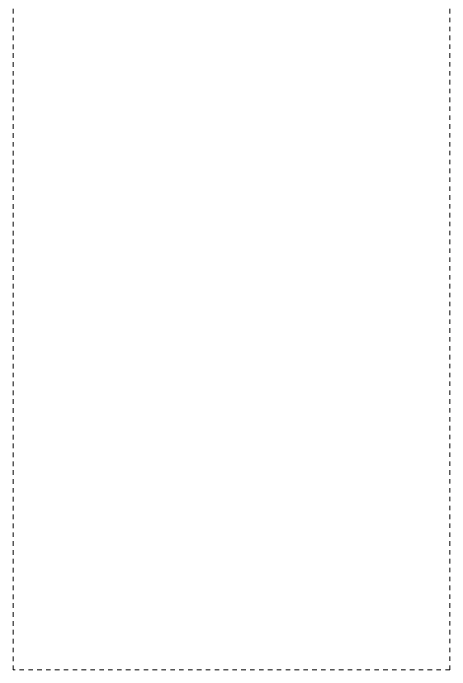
# Model space of a CAD drawing. Header units: inches. Extents: x -13 to 609, y -6 to 131.
# Drawn here: x 77.07 to 86.92, y 19.03 to 33.84 of the extents above; entities that cross this region are included whole.
import ezdxf

# ---------------------------------------------------------------- set-up
doc = ezdxf.new("R2010")
doc.units = ezdxf.units.IN
doc.linetypes.add('HIDDEN', pattern=[1.905, 1.27, -0.635])
doc.layers.add('ZANO_R_przerywana', color=250, linetype='HIDDEN', lineweight=0)

msp = doc.modelspace()

# ---------------------------------------------------------------- linework, layer by layer
at = {"layer": 'ZANO_R_przerywana', "ltscale": 0.05}
for p, q in [((77.07326, 50.52678), (77.07326, 19.03072)), ((77.07381, 19.03072), (77.07381, 50.52678)), ((77.07381, 19.03072), (77.07326, 19.03072)), ((86.91633, 19.03072), (77.07381, 19.03072))]:
    msp.add_line(p, q, dxfattribs=at)
msp.add_lwpolyline([(86.91661, 19.03072), (86.91605, 50.52678)], dxfattribs=at)

doc.saveas('drawing.dxf')
